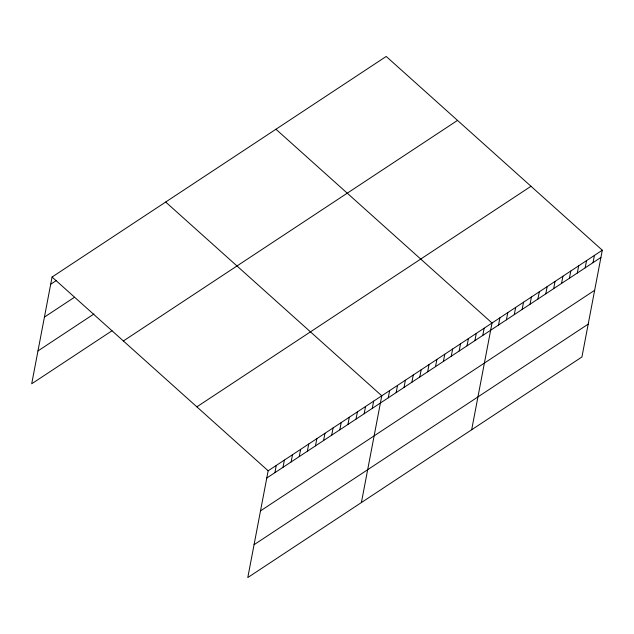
<?xml version="1.0" encoding="UTF-8"?>
<svg xmlns="http://www.w3.org/2000/svg" width="634" height="634" viewBox="0 0 634 634"><rect width="100%" height="100%" fill="white"/><g stroke="black" fill="none" stroke-linecap="round" stroke-linejoin="round"><path stroke-width="0.95" d="M602.3 250.216L268.158 470.793L247.791 577.55L581.933 356.974L602.3 250.216L386.209 56.45L52.067 277.026L31.7 383.784L112.036 330.75M274.894 472.663L276.273 465.435M283.01 467.306L284.389 460.078M291.125 461.948L292.504 454.721M299.24 456.591L300.619 449.363M307.355 451.234L308.734 444.006M315.47 445.876L316.849 438.649M323.586 440.527L324.965 433.299M331.701 435.17L333.08 427.942M339.816 429.812L341.195 422.585M347.931 424.455L349.31 417.227M356.046 419.098L357.425 411.87M364.162 413.74L365.541 406.513M372.277 408.383L373.656 401.156M361.404 502.556L381.771 395.798L165.672 202.024M388.262 397.827L389.641 390.599M396.139 392.628L397.518 385.401M404.017 387.429L405.395 380.202M411.894 382.231L413.273 375.003M419.771 377.032L421.15 369.804M427.649 371.833L429.028 364.605M435.518 366.634L436.897 359.407M443.396 361.435L444.775 354.208M451.273 356.229L452.652 349.001M459.151 351.03L460.53 343.802M467.028 345.831L468.407 338.604M474.906 340.632L476.285 333.405M482.775 335.434L484.154 328.206M471.672 429.765L492.032 323.007L275.941 129.241M498.53 325.036L499.909 317.808M506.407 319.837L507.786 312.61M514.285 314.638L515.664 307.411M522.162 309.44L523.541 302.212M530.032 304.241L531.411 297.013M537.909 299.042L539.288 291.814M545.787 293.843L547.166 286.616M553.664 288.644L555.043 281.417M561.542 283.446L562.921 276.218M569.419 278.247L570.798 271.019M577.297 273.048L578.668 265.82M585.166 267.849L586.545 260.622M593.044 262.642L594.423 255.415M50.688 284.254L56.371 280.497M44.42 317.095L74.447 297.275M37.969 350.935L93.959 313.973M123.376 340.965L457.518 120.397M196.849 406.846L530.991 186.277M266.779 478.02L600.921 257.444M260.519 510.869L594.652 290.293M254.06 544.709L588.201 324.132M52.067 277.026L268.158 470.793"/></g></svg>
